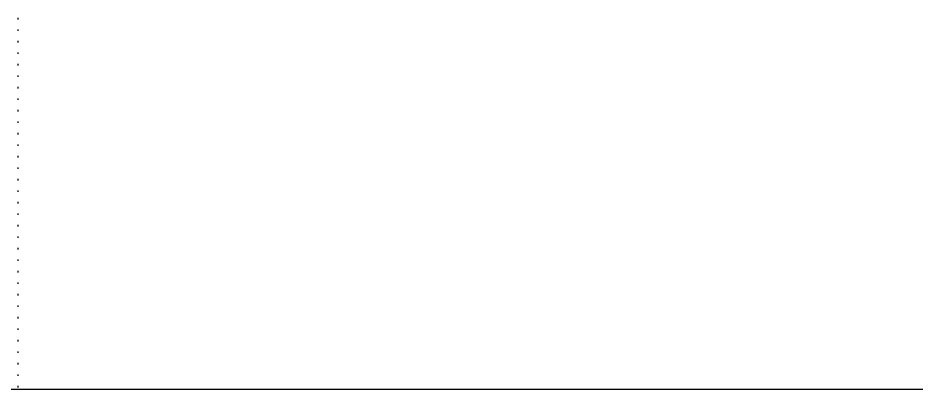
# Model space of a CAD drawing. Header units: millimetres. Extents: x 0 to 594, y 0 to 420.
# Drawn here: x 123.216 to 127.124, y 113.526 to 115.14 of the extents above; entities that cross this region are included whole.
import ezdxf

# ---------------------------------------------------------------- set-up
doc = ezdxf.new("R2010")
doc.units = ezdxf.units.MM

msp = doc.modelspace()

# ---------------------------------------------------------------- linework, layer by layer
at = {"color": 7, "linetype": 'Continuous', "lineweight": 25}
for p, q in [((123.21649, 115.13346), (123.21649, 115.13971)), ((123.21649, 115.08346), (123.21649, 115.08971)), ((123.21649, 115.03346), (123.21649, 115.03971)), ((123.21649, 114.98346), (123.21649, 114.98971)), ((123.21649, 114.93346), (123.21649, 114.93971)), ((123.21649, 114.88346), (123.21649, 114.88971)), ((123.21649, 114.83346), (123.21649, 114.83971)), ((123.21649, 114.78346), (123.21649, 114.78971)), ((123.21649, 114.73346), (123.21649, 114.73971)), ((123.21649, 114.68346), (123.21649, 114.68971)), ((123.21649, 114.63346), (123.21649, 114.63971)), ((123.21649, 114.58346), (123.21649, 114.58971)), ((123.21649, 114.53346), (123.21649, 114.53971)), ((123.21649, 114.48346), (123.21649, 114.48971)), ((123.21649, 114.43346), (123.21649, 114.43971)), ((123.21649, 114.38346), (123.21649, 114.38971)), ((123.21649, 114.33346), (123.21649, 114.33971)), ((123.21649, 114.28346), (123.21649, 114.28971)), ((123.21649, 114.23346), (123.21649, 114.23971)), ((123.21649, 114.18346), (123.21649, 114.18971)), ((123.21649, 114.13346), (123.21649, 114.13971)), ((123.21649, 114.08346), (123.21649, 114.08971)), ((123.21649, 114.03346), (123.21649, 114.03971)), ((123.21649, 113.98346), (123.21649, 113.98971)), ((123.21649, 113.93346), (123.21649, 113.93971)), ((123.21649, 113.88346), (123.21649, 113.88971)), ((123.21649, 113.83346), (123.21649, 113.83971)), ((123.21649, 113.78346), (123.21649, 113.78971)), ((123.21649, 113.73346), (123.21649, 113.73971)), ((123.21649, 113.68346), (123.21649, 113.68971)), ((123.21649, 113.63346), (123.21649, 113.63971)), ((123.21649, 113.58346), (123.21649, 113.58971)), ((111.20543, 113.52617), (134.53876, 113.52617)), ((123.21649, 113.53346), (123.21649, 113.53971))]:
    msp.add_line(p, q, dxfattribs=at)

doc.saveas('drawing.dxf')
